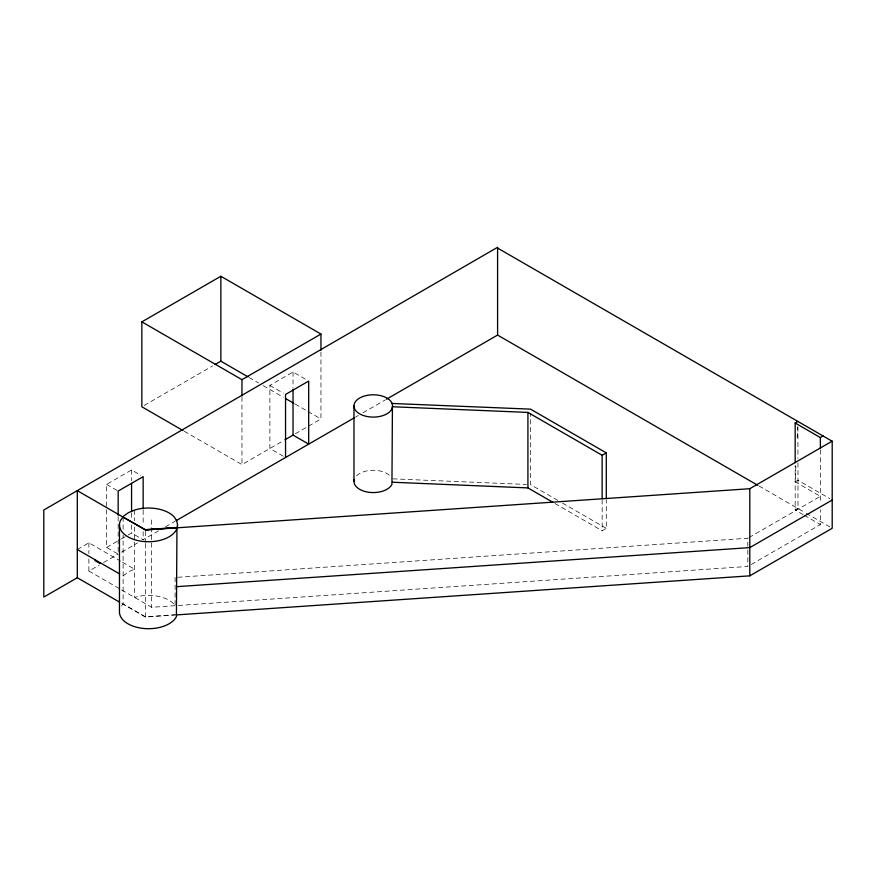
<?xml version="1.0" encoding="UTF-8"?>
<svg xmlns="http://www.w3.org/2000/svg" width="876" height="876" viewBox="0 0 876 876"><rect width="100%" height="100%" fill="white"/><g stroke="black" fill="none" stroke-linecap="round" stroke-linejoin="round"><path stroke-width="0.66" stroke-dasharray="4.38 3.29" d="M749.002 537.546L820.374 496.342L795.178 481.8L795.901 465.704M797.171 437.54L797.653 426.82M123.111 575.948L128.454 571.787L134.576 569.203L121.687 561.757M121.457 606.115L123.111 603.936L123.111 534.908M144.211 405.424L212.594 365.949M283.309 456.21L269.885 448.457L269.885 385.396L293.033 372.037L306.458 379.779M118.161 516.566L118.161 554.136L106.587 547.456L106.587 484.395L131.575 469.963L140.839 475.318M77.307 549.504L88.881 542.813L120.516 561.078M184.256 431.266L241.962 464.576L283.769 440.442M295.354 433.751L320.955 418.98L320.955 351.583M106.587 547.456L120.22 539.583M121.348 538.926L127.031 535.652M128.17 534.995L131.575 533.024L143.149 539.715L158.446 530.878M88.881 558.943L88.881 571.043L99.097 565.151M103.576 562.556L118.161 554.136M121.567 552.176L137.477 542.989M165.509 526.804L174.926 521.362M355.919 416.866L358.284 415.509M363.003 412.782L385.429 399.828M555.023 503.547L602.151 530.757L606.291 528.37L606.291 500.065M751.345 564.429L820.374 524.571L820.374 509.788M795.178 481.8L798.003 480.289L829.846 498.674M798.003 508.518L795.178 510.029L795.178 465.397M177.817 577.273L747.83 538.225L747.83 546.295M121.687 589.986L151.668 607.298L747.83 566.454L747.83 547.631M175.638 614.722L145.372 616.792L123.111 603.936M121.895 603.476L145.372 617.022L175.386 614.974M392.842 478.854L526.432 484.45M758.977 485.983L805.077 512.602M806.259 513.281L829.846 526.903M803.193 514.661L795.178 510.029L798.003 508.365L797.97 459.769M804.332 515.318L820.374 524.571M557.76 500.338L530.528 484.625L530.528 413.176M562.491 503.076L606.291 528.37M269.885 385.396L283.309 393.149M249.112 377.501L258.54 382.943M263.249 385.659L283.266 397.222M295.048 404.022L306.819 410.811M308.002 411.501L320.955 418.98M106.587 484.395L118.161 491.075M88.881 571.043L120.516 589.307M797.905 426.93L797.959 458.4M820.374 449.87L820.374 503.065M602.151 499.758L602.151 530.757M293.033 372.037L293.033 388.134M241.962 397.178L241.962 464.576M175.09 577.459L175.09 605.688L174.028 604.112A29.072 16.786 0 0 0 134.576 597.432L134.576 526.202M151.668 519.939L151.668 607.298M145.372 531.327L145.372 542.178M145.372 543.536L145.372 617.022M143.149 510.193L143.149 524.954M143.149 531.666L143.149 539.715M134.576 510.073L134.576 520.826M131.575 469.963L131.575 480.705M131.575 512.898L131.575 519.61M131.575 524.976L131.575 533.024M123.111 517.125L123.111 529.433M88.881 542.813L88.881 553.566M356.554 475.854A19.316 11.158 0 0 1 390.017 475.854"/><path stroke-width="1.31" d="M606.291 498.707L606.291 452.881L602.151 455.268L527.921 412.421L392.426 406.749L391.944 484.319A19.316 11.158 0 0 1 369.103 492.312A19.316 11.158 0 0 1 354.265 479.49M183.073 430.587L141.857 406.793L141.857 321.864L220.851 276.258L320.955 334.052L320.955 350.225M214.959 364.58L220.851 361.186L247.941 376.822M141.857 321.864L241.962 379.658L320.955 334.052M284.93 439.774L293.033 435.098L308.691 444.132L308.691 381.071L285.543 394.441L285.543 457.502M119.552 602.119L77.307 577.733L43.8 597.071L43.8 510.018L497.59 247.295L497.59 335.081L757.795 485.304M176.098 520.683L354.736 417.556M386.612 399.149L497.59 335.081M795.178 462.659L795.178 423.02L797.894 421.455M795.178 423.02L820.374 437.573L823.09 435.996M77.307 577.733L77.307 490.67L145.372 529.969L749.801 488.709L832.2 441.132L832.2 528.261L749.801 575.839L176.755 614.886M832.2 500.032L749.801 547.61L176.952 586.646M392.043 403.475L530.528 409.136L606.291 452.881M123.111 517.125L145.372 529.662L176.952 527.516L176.415 616.649A29.072 16.786 0 0 1 144.047 628.508A29.072 16.786 0 0 1 119.454 611.525L119.454 524.56M145.372 529.827L176.952 527.67M392.426 482.227L527.921 487.91L552.668 502.189M497.59 248.072L832.2 441.252M285.62 398.58L293.865 403.332M77.307 549.504L119.683 573.966M820.374 437.573L820.374 448.501M749.801 488.709L749.801 575.839M602.151 455.268L602.151 498.411M527.921 412.421L527.921 487.91M353.97 405.938L353.97 481.428M293.033 389.47L293.033 435.098M241.962 379.658L241.962 395.832M220.851 276.258L220.851 361.186M143.149 508.846L143.149 476.654L118.161 491.075L118.161 515.23M131.575 483.388L131.575 511.562M100.214 562.721L100.214 563.629L95.112 560.684L95.112 559.775M392.601 405.938L391.944 408.829A19.316 11.158 0 0 1 362.204 415.082A19.316 11.158 0 0 1 362.204 396.806A19.316 11.158 0 0 1 391.944 403.059L392.601 405.938M177.587 525.195L176.415 529.684A29.072 16.786 0 0 1 140.335 541.061A29.072 16.786 0 0 1 120.625 520.235L123.691 516.063L128.454 512.657L134.576 510.073A29.072 16.786 0 0 1 174.028 516.752L176.766 520.837L177.587 525.195"/></g></svg>
